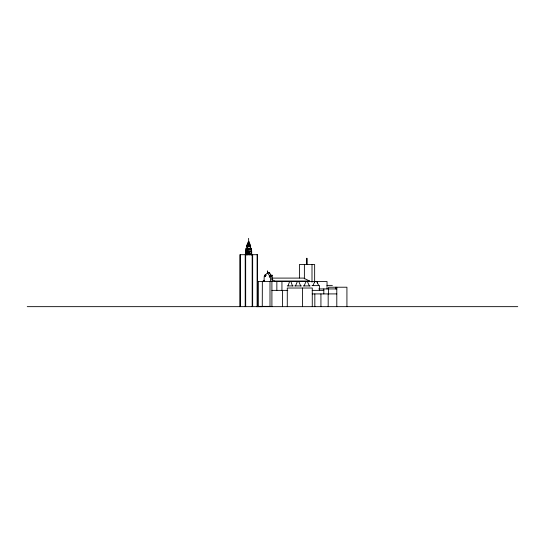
<?xml version="1.0" encoding="UTF-8"?>
<svg xmlns="http://www.w3.org/2000/svg" width="545" height="545" viewBox="0 0 545 545"><rect width="100%" height="100%" fill="white"/><g stroke="black" fill="none" stroke-linecap="round" stroke-linejoin="round"><path stroke-width="0.82" d="M267.5 271.029L267.602 272.854A1.478 1.138 -90 0 0 267.581 273.099C267.438 274.414 267.99 271.539 268.058 273.672L269.284 275.327L269.414 277.453L270.259 275.102L272.132 275.232L272.132 281.533M264.059 281.533C264.209 275.961 264.025 278.059 264.788 275.245C265.476 275.13 265.354 278.011 265.456 275.273C266.512 272.82 267.445 274.237 267.432 272.35L269.216 272.35L269.332 272.854A1.478 1.138 -90 0 0 269.312 273.099L269.305 273.297M269.421 273.386L269.591 272.786L270.994 275.395M269.162 272.35L269.08 273.317M248.758 251.449C248.813 251.511 249.317 251.443 248.949 251.163M288.053 285.921L289.586 281.533M246.129 249.392L245.659 250.816L245.659 254.883M247.811 245.012L247.239 254.883M295.513 285.921L297.393 281.533M304.055 285.921L306.072 281.533M312.878 285.628L314.84 281.533M248.575 251.109L248.568 251.477L248.745 251.17M264.543 280.28L263.092 281.009L263.092 281.533M264.747 275.15L265.946 275.13M271.689 276.117L272.132 275.232M256.511 306.658L262.268 306.658L262.343 281.533M248.384 241.714L248.908 241.714M248.384 241.782L248.908 241.782M248.472 243.349L247.587 243.349L247.587 244.337M249.12 243.349L249.726 243.349L249.726 244.337M248.145 245.012L246.878 245.012L246.878 248.213M250.101 245.012L250.441 248.213M246.129 249.515L247.716 249.515M267.561 271.029L267.432 272.35M267.486 272.507L269.216 272.507M264.768 275.198L265.94 275.245M264.781 275.395L265.933 275.395M264.257 276.383L265.415 276.383M264.209 276.485L265.361 276.485M271.444 278.093L303.613 278.093L309.546 281.009L309.546 281.533M271.812 279.551L274.714 281.009L309.546 281.009M257.349 281.533L327.041 281.533L327.041 288.932M326.952 285.382L332.396 285.382M312.04 285.628L319.581 285.628L319.581 290.369M287.263 285.921L293.244 285.921M294.688 285.921L301.508 285.921M303.32 285.921L310.119 285.921M318.743 288.932L336.796 288.932M271.907 290.369L287.794 290.369M312.19 290.369L323.812 290.369M312.203 293.912L336.796 293.912M257.301 306.372L270.17 306.372M258.657 306.501L268.399 306.501M27.25 306.658L517.75 306.658M248.213 251.633L249.46 251.647M248.479 251.443L248.99 251.449M248.561 252.43L249.29 252.437M248.152 253.868L247.628 253.861L250.264 253.888L249.542 253.881M316.781 281.533L318.743 285.628M307.366 281.533L309.383 285.921M298.796 281.533L300.683 285.921M290.921 281.533L292.454 285.921M271.689 276.37L271.703 276.826M346.927 306.658L346.927 287.215L328.615 287.215L328.581 293.912M336.796 287.215L336.796 306.658M335.427 287.215L335.427 288.932M328.179 293.912L328.179 306.658M323.812 288.932L323.812 293.912M320.93 293.912L320.93 306.658M317.299 281.533L317.299 282.998M314.833 293.912L314.833 306.658M314.649 282.208L314.649 264.502L299.403 264.502L299.403 277.991M312.271 306.658L312.271 288.026L287.283 288.026L287.283 306.658M311.999 264.502L311.999 282.208M306.951 258.262L306.951 264.366M306.835 258.262L306.835 264.366M304.382 264.502L304.382 278.836M302.448 288.026L302.448 306.658M282.405 290.369L282.405 306.658M281.942 281.533L281.942 290.369M276.846 281.533L276.846 290.369M274.714 281.009L274.714 281.533M271.907 281.533L271.907 306.658M270.395 275.232L270.395 281.533M270 281.533L270 306.658M258.344 281.533L258.344 306.372M257.574 306.658L257.574 254.699L239.868 254.699L239.868 306.658M257.111 254.699L257.111 306.658M252.655 254.699L252.655 306.658M252.185 254.699L252.185 306.658M251.688 254.883L251.688 250.816L245.659 250.816L245.679 306.658M251.64 254.883L251.191 248.213L246.129 248.213L246.129 248.752M250.925 254.985L250.925 251.415L248.05 251.415L248.05 254.985M250.101 245.693L250.101 244.337L247.212 244.337L247.212 245.693M249.426 244.337L249.426 242.212L247.873 242.212L247.873 243.349M249.338 251.415L249.338 254.985M248.622 238.342L248.67 241.415M248.472 242.212L248.472 244.337M248.193 243.349L248.193 244.337M248.145 244.337L248.145 245.693M247.675 248.752L247.675 249.392M246.831 250.816L246.831 254.883M246.367 250.816L246.367 254.883M245.216 254.699L245.216 306.658M240.338 254.699L240.338 306.658M250.639 245.693L246.681 245.693L246.681 246.408L250.639 246.408L250.639 245.693M251.524 248.752L245.795 248.752L245.795 249.392L251.524 249.392L251.524 248.752"/></g></svg>
